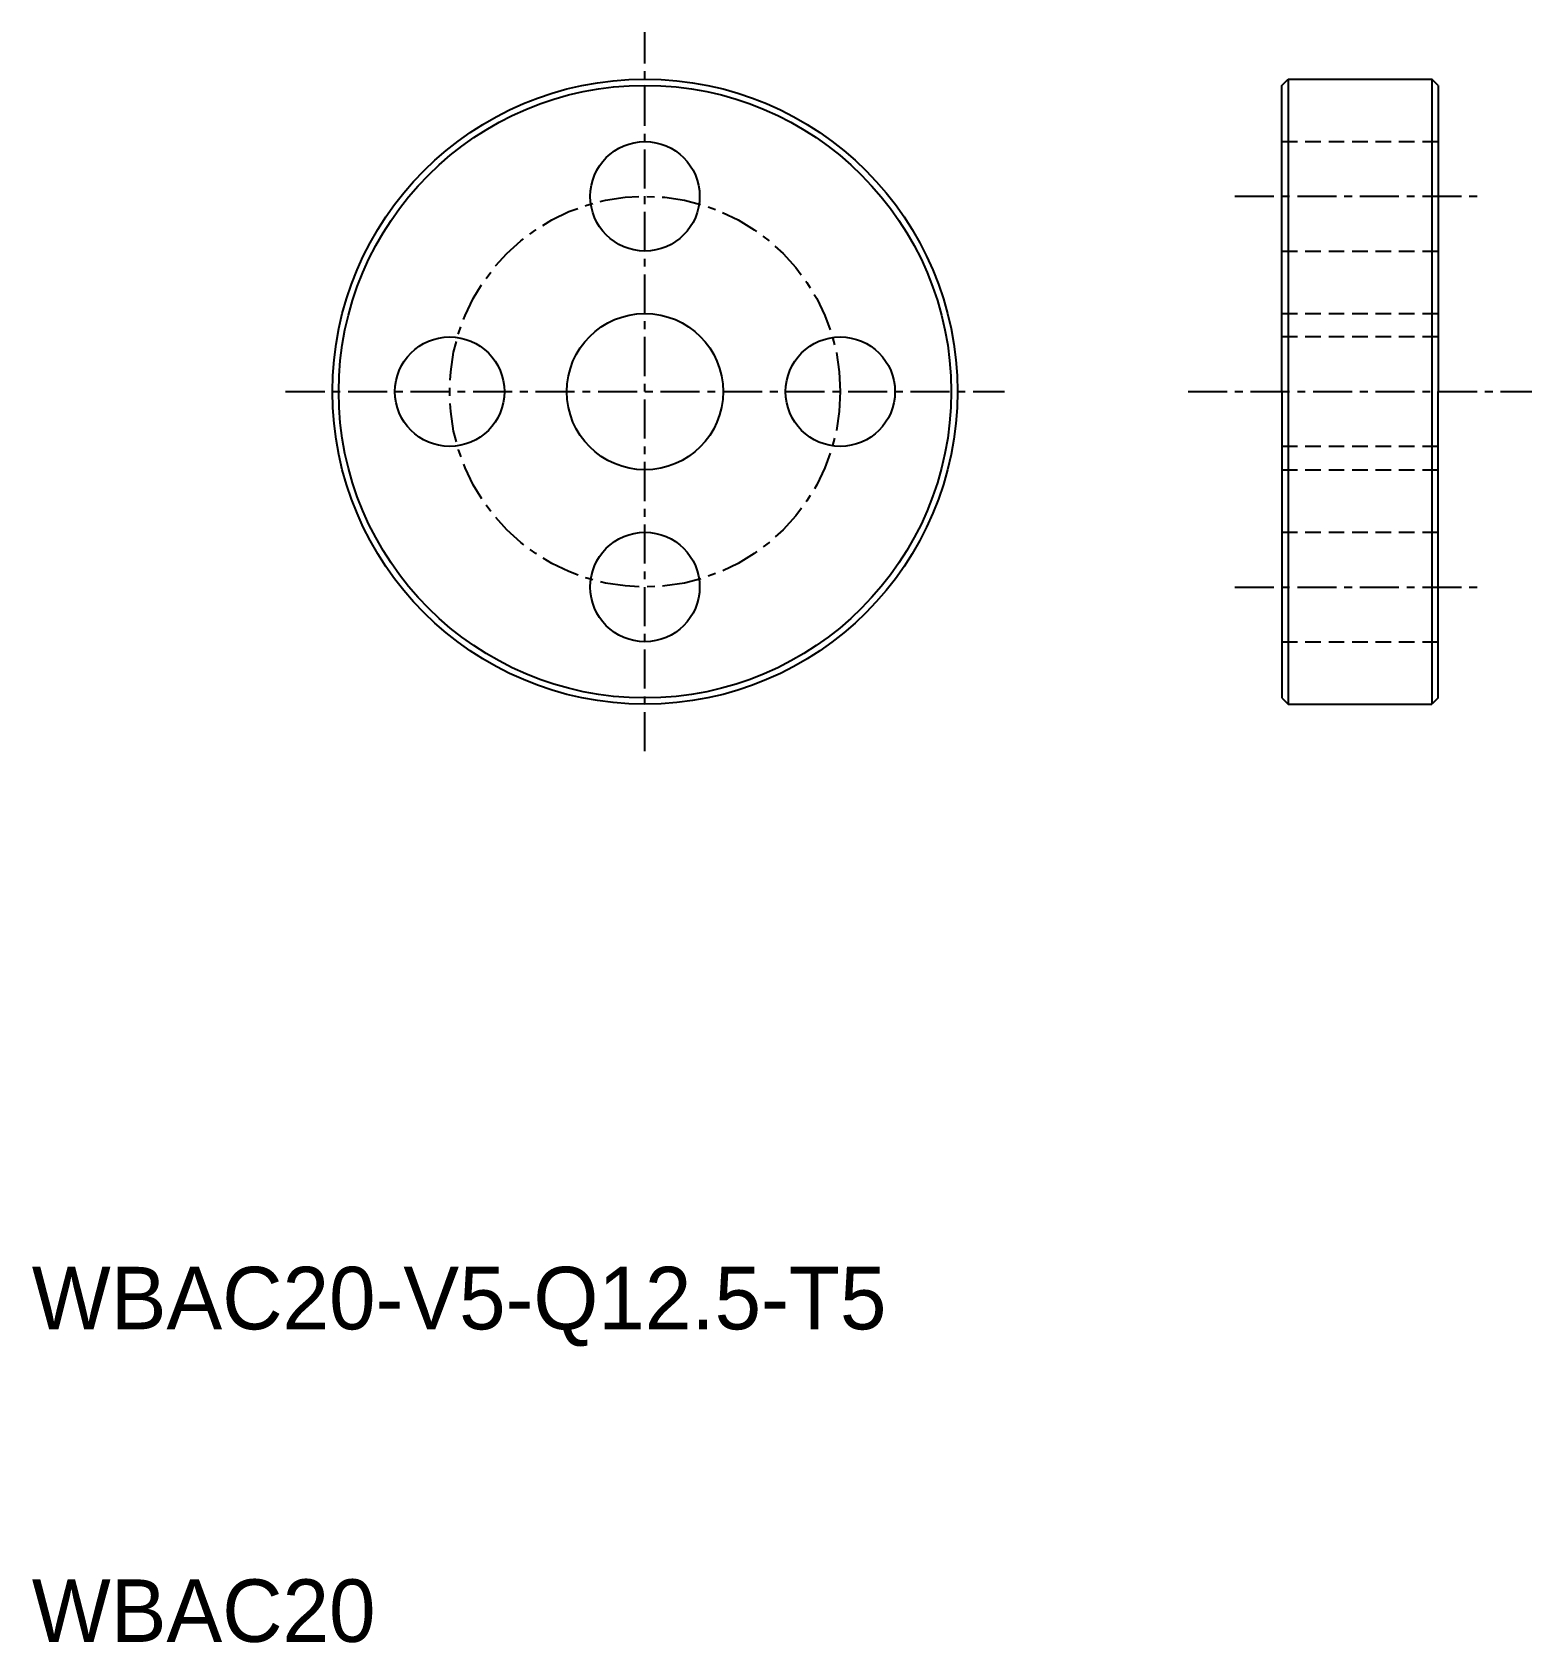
# Model space of a CAD drawing. Extents: x 10 to 58, y 10 to 61.5.
import ezdxf

# ---------------------------------------------------------------- set-up
doc = ezdxf.new("R2010")
doc.units = 0
doc.linetypes.add('CENTER', pattern=[2, 1.25, -0.25, 0.25, -0.25])
doc.linetypes.add('DASHED', pattern=[0.75, 0.5, -0.25])
doc.layers.get('0').update_dxf_attribs({"linetype": 'CONTINUOUS'})
doc.layers.add('CENTER', color=1, linetype='CENTER')

msp = doc.modelspace()

# ---------------------------------------------------------------- linework, layer by layer
at = {"color": 7, "linetype": 'CONTINUOUS'}
for p, q in [((50, 59.8), (50.2, 60)), ((50, 50), (50, 59.8)), ((50.2, 60), (50.2, 40)), ((50.2, 60), (54.8, 60)), ((54.8, 60), (54.8, 40)), ((55, 59.8), (54.8, 60)), ((55, 59.8), (55, 50)), ((50, 50), (50, 40.2)), ((55, 40.2), (55, 50)), ((50, 40.2), (50.2, 40)), ((55, 40.2), (54.8, 40)), ((50.2, 40), (54.8, 40))]:
    msp.add_line(p, q, dxfattribs=at)
at = {"color": 3, "linetype": 'DASHED'}
for p, q in [((50, 58), (55, 58)), ((50, 54.5), (55, 54.5)), ((50, 52.5), (55, 52.5)), ((55, 51.75), (50, 51.75)), ((55, 48.25), (50, 48.25)), ((50, 47.5), (55, 47.5)), ((50, 45.5), (55, 45.5)), ((50, 42), (55, 42))]:
    msp.add_line(p, q, dxfattribs=at)
at = {"color": 7, "linetype": 'CONTINUOUS'}
for centre, radius in [((29.621, 50), 10), ((29.621, 50), 9.8), ((29.621, 56.25), 1.75), ((29.621, 50), 2.5), ((23.371, 50), 1.75), ((35.871, 50), 1.75), ((29.621, 43.75), 1.75)]:
    msp.add_circle(centre, radius, dxfattribs=at)
at = {"layer": 'CENTER', "color": 1, "linetype": 'CENTER'}
for p, q in [((29.621, 38.5), (29.621, 61.5)), ((48.5, 56.25), (56.5, 56.25)), ((18.121, 50), (41.121, 50)), ((47, 50), (58, 50)), ((48.5, 43.75), (56.5, 43.75))]:
    msp.add_line(p, q, dxfattribs=at)
msp.add_circle((29.621, 50), 6.25, dxfattribs=at)

# ---------------------------------------------------------------- texts
at = {"color": 7, "linetype": 'CONTINUOUS'}
for s, p in [('WBAC20-V5-Q12.5-T5', (10, 20)), ('WBAC20', (10, 10))]:
    msp.add_text(s, height=2, dxfattribs=at).set_placement(p)

doc.saveas('drawing.dxf')
